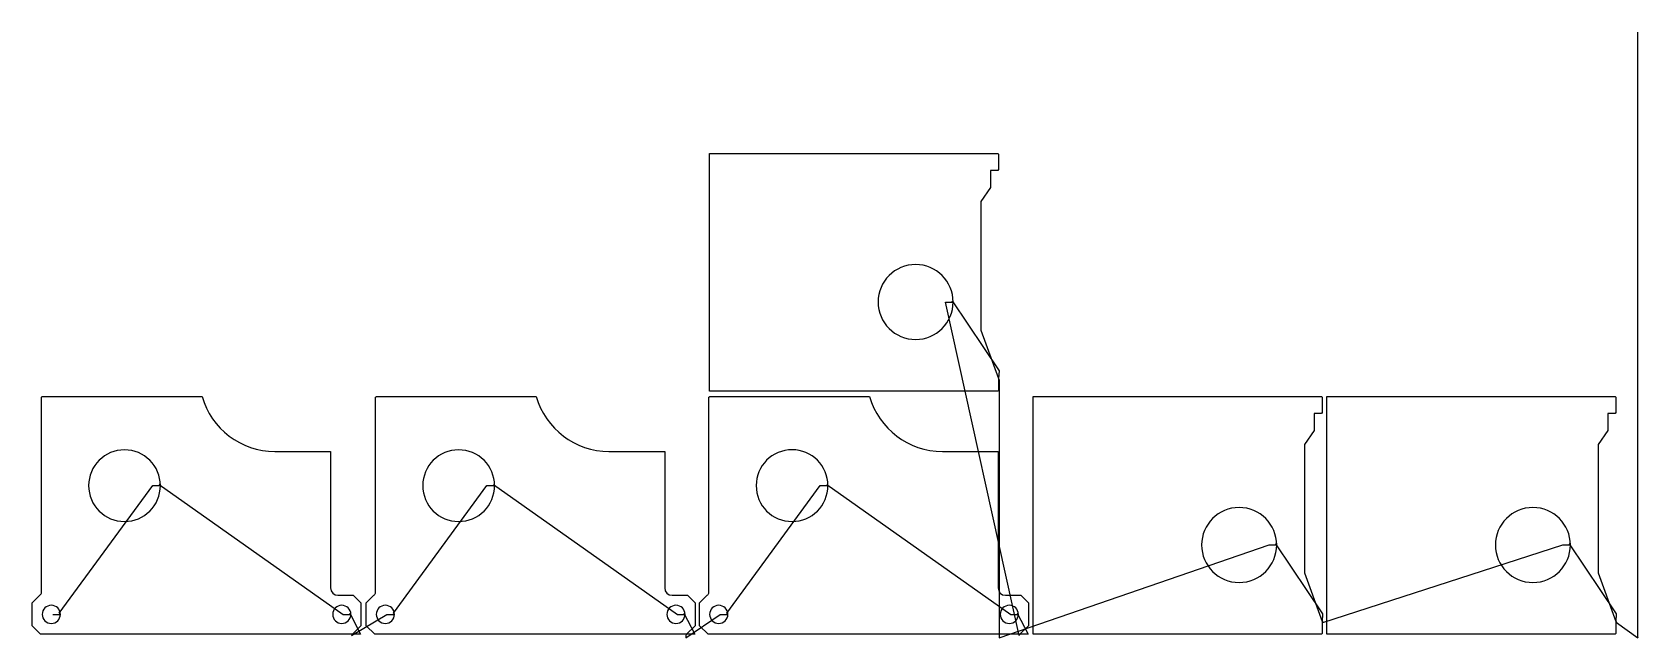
# Model space of a CAD drawing. Header units: metres. Extents: x 1041 to 7397, y 0 to 2400.
import ezdxf

# ---------------------------------------------------------------- set-up
doc = ezdxf.new("R2010")
doc.units = ezdxf.units.M

msp = doc.modelspace()

# ---------------------------------------------------------------- linework, layer by layer
at = {"layer": 'TOOL_0'}
for p, q in [((7396.999, 2399.024), (7396.999, 2400.024)), ((7396.999, 1.024), (7396.999, 2399.024)), ((3722.122, 976.961), (3722.122, 1919.461)), ((3722.122, 1919.461), (4863.183, 1919.461)), ((4863.183, 1919.461), (4866.622, 1916.022)), ((4866.622, 1916.022), (4866.622, 1855.401)), ((4863.183, 1851.962), (4835.064, 1851.962)), ((4835.064, 1851.962), (4835.064, 1784.277)), ((4866.622, 1855.401), (4863.183, 1851.962)), ((4835.064, 1784.277), (4796.623, 1729.38)), ((4796.623, 1729.38), (4796.623, 1219.749)), ((4686.373, 1330.71), (4682.13, 1334.953)), ((4682.13, 1334.953), (4868.208, 1058.022)), ((4947.646, 10.192), (4656.373, 1330.71)), ((4656.373, 1330.71), (4686.373, 1330.71)), ((4796.623, 1219.749), (4866.623, 1027.426)), ((4868.208, 1058.022), (4866.622, 1027.423)), ((4866.622, 1027.423), (4866.622, 980.4)), ((4866.623, 1027.426), (4868.645, 1023.03)), ((4868.645, 1023.03), (4868.645, 0.016)), ((1077.769, 953.472), (1081.208, 956.911)), ((1077.769, 177.618), (1077.769, 953.472)), ((1081.208, 956.911), (1713.51, 956.911)), ((2400.429, 953.476), (2403.868, 956.915)), ((2400.429, 177.622), (2400.429, 953.476)), ((2403.868, 956.915), (3036.17, 956.915)), ((3720.014, 953.48), (3723.453, 956.919)), ((3720.014, 177.626), (3720.014, 953.48)), ((4863.183, 976.961), (3722.122, 976.961)), ((3723.453, 956.919), (4355.755, 956.919)), ((4866.622, 980.4), (4863.183, 976.961)), ((5002.932, 14.426), (5002.932, 956.926)), ((5002.932, 956.926), (6143.993, 956.926)), ((6143.993, 956.926), (6147.432, 953.487)), ((6147.432, 953.487), (6147.432, 892.866)), ((6165.571, 14.43), (6165.571, 956.93)), ((6165.571, 956.93), (7306.632, 956.93)), ((7306.632, 956.93), (7310.071, 953.491)), ((7310.071, 953.491), (7310.071, 892.87)), ((6147.432, 892.866), (6143.993, 889.427)), ((7310.071, 892.87), (7306.632, 889.431)), ((6143.993, 889.427), (6115.874, 889.427)), ((6115.874, 889.427), (6115.874, 821.742)), ((7306.632, 889.431), (7278.513, 889.431)), ((7278.513, 889.431), (7278.513, 821.746)), ((6115.874, 821.742), (6077.433, 766.845)), ((6077.433, 766.845), (6077.433, 257.214)), ((7278.513, 821.746), (7240.072, 766.849)), ((7240.072, 766.849), (7240.072, 257.218)), ((2001.517, 738.911), (2222.269, 738.911)), ((2222.269, 738.911), (2222.269, 198.161)), ((3324.177, 738.915), (3544.929, 738.915)), ((3544.929, 738.915), (3544.929, 198.165)), ((4643.762, 738.919), (4864.514, 738.919)), ((4864.514, 738.919), (4864.514, 198.169)), ((1148.276, 97.402), (1518.519, 603.16)), ((1518.519, 603.16), (1548.519, 603.16)), ((1548.519, 603.16), (1544.276, 607.403)), ((1544.276, 607.403), (2272.519, 93.161)), ((2470.938, 97.406), (2841.18, 603.164)), ((2841.18, 603.164), (2871.18, 603.164)), ((2871.18, 603.164), (2866.937, 607.407)), ((2866.937, 607.407), (3595.179, 93.165)), ((3790.521, 97.41), (4160.764, 603.168)), ((4160.764, 603.168), (4190.764, 603.168)), ((4190.764, 603.168), (4186.521, 607.411)), ((4186.521, 607.411), (4914.764, 93.169)), ((4868.645, 0.016), (5937.182, 368.175)), ((5937.182, 368.175), (5967.182, 368.175)), ((5967.182, 368.175), (5962.939, 372.418)), ((5962.939, 372.418), (6149.017, 95.488)), ((6149.455, 60.495), (7099.821, 368.179)), ((7099.821, 368.179), (7129.821, 368.179)), ((7129.821, 368.179), (7125.578, 372.422)), ((7125.578, 372.422), (7311.656, 95.492)), ((6077.433, 257.214), (6147.433, 64.891)), ((7240.072, 257.218), (7310.072, 64.895)), ((1040.769, 138.472), (1071.003, 168.706)), ((1040.769, 47.851), (1040.769, 138.472)), ((2251.519, 168.911), (2311.83, 168.911)), ((2311.83, 168.911), (2342.269, 138.472)), ((2342.269, 138.472), (2342.269, 47.851)), ((2363.429, 138.476), (2393.663, 168.71)), ((2363.429, 47.855), (2363.429, 138.476)), ((3574.179, 168.915), (3634.49, 168.915)), ((3634.49, 168.915), (3664.929, 138.476)), ((3664.929, 138.476), (3664.929, 47.855)), ((3683.014, 138.48), (3713.248, 168.714)), ((3683.014, 47.859), (3683.014, 138.48)), ((4893.764, 168.919), (4954.075, 168.919)), ((4954.075, 168.919), (4984.514, 138.48)), ((4984.514, 138.48), (4984.514, 47.859)), ((1122.519, 93.159), (1152.519, 93.159)), ((1152.519, 93.159), (1148.276, 97.402)), ((2272.519, 93.161), (2302.519, 93.161)), ((2302.519, 93.161), (2298.276, 97.404)), ((2298.276, 97.404), (2340.794, 14.412)), ((2305.401, 10.184), (2445.181, 93.163)), ((2445.181, 93.163), (2475.181, 93.163)), ((2475.181, 93.163), (2470.938, 97.406)), ((3595.179, 93.165), (3625.179, 93.165)), ((3625.179, 93.165), (3620.936, 97.408)), ((3620.936, 97.408), (3663.454, 14.416)), ((3628.061, 0.008), (3764.764, 93.167)), ((3764.764, 93.167), (3794.764, 93.167)), ((3794.764, 93.167), (3790.521, 97.41)), ((4914.764, 93.169), (4944.764, 93.169)), ((4944.764, 93.169), (4940.521, 97.412)), ((4940.521, 97.412), (4983.039, 14.42)), ((6149.017, 95.488), (6147.432, 64.888)), ((6147.432, 64.888), (6147.432, 17.865)), ((6147.433, 64.891), (6149.455, 60.495)), ((7311.656, 95.492), (7310.071, 64.892)), ((7310.071, 64.892), (7310.071, 17.869)), ((7310.072, 64.895), (7312.094, 60.499)), ((1074.208, 14.412), (1040.769, 47.851)), ((2308.829, 14.412), (1074.208, 14.412)), ((2308.83, 14.412), (2305.401, 10.184)), ((2340.794, 14.412), (2308.829, 14.412)), ((2342.269, 47.851), (2308.83, 14.412)), ((2396.868, 14.416), (2363.429, 47.855)), ((3631.489, 14.416), (2396.868, 14.416)), ((3631.49, 14.416), (3628.061, 10.188)), ((3628.061, 10.188), (3628.061, 0.008)), ((3663.454, 14.416), (3631.489, 14.416)), ((3664.929, 47.855), (3631.49, 14.416)), ((3716.453, 14.42), (3683.014, 47.859)), ((4951.074, 14.42), (3716.453, 14.42)), ((4951.075, 14.42), (4947.646, 10.192)), ((4983.039, 14.42), (4951.074, 14.42)), ((4984.514, 47.859), (4951.075, 14.42)), ((6143.993, 14.426), (5002.932, 14.426)), ((6147.432, 17.865), (6143.993, 14.426)), ((7306.632, 14.43), (6165.571, 14.43)), ((7310.071, 17.869), (7306.632, 14.43)), ((7312.094, 60.499), (7396.999, 0.024)), ((7396.999, 0.024), (7396.999, 1.024)), ((7396.999, 1.024), (7396.999, 0.024)), ((7396.999, 0.024), (7396.999, 1.024)), ((7396.999, 0.024), (7396.999, 0.024))]:
    msp.add_line(p, q, dxfattribs=at)
for centre, radius, start, end in [((4537.873, 1330.71), 148.5, 0, 180), ((4537.873, 1330.71), 148.5, 180, 0), ((2001.533, 1038.18), 299.269, 195.7570228, 269.9969368), ((3324.193, 1038.184), 299.269, 195.7570228, 269.9969368), ((4643.778, 1038.188), 299.269, 195.7570228, 269.9969368), ((1406.519, 603.16), 142, 0, 180), ((2729.18, 603.164), 142, 0, 180), ((4048.764, 603.168), 142, 0, 180), ((1406.519, 603.16), 142, 180, 0), ((2729.18, 603.164), 142, 180, 0), ((4048.764, 603.168), 142, 180, 0), ((5818.682, 368.175), 148.5, 0, 180), ((6981.321, 368.179), 148.5, 0, 180), ((5818.682, 368.175), 148.5, 180, 0), ((6981.321, 368.179), 148.5, 180, 0), ((2251.519, 198.161), 29.25, 180, 270), ((3574.179, 198.165), 29.25, 180, 270), ((4893.764, 198.169), 29.25, 180, 270), ((1051.324, 190.67), 29.49, 311.8592633, 333.7312348), ((1116.519, 93.159), 36, 0, 180), ((2266.519, 93.161), 36, 0, 180), ((2373.984, 190.674), 29.49, 311.8592633, 333.7312348), ((2439.181, 93.163), 36, 0, 180), ((3589.179, 93.165), 36, 0, 180), ((3693.569, 190.678), 29.49, 311.8592633, 333.7312348), ((3758.764, 93.167), 36, 0, 180), ((4908.764, 93.169), 36, 0, 180), ((1116.519, 93.159), 36, 180, 0), ((2266.519, 93.161), 36, 180, 0), ((2439.181, 93.163), 36, 180, 0), ((3589.179, 93.165), 36, 180, 0), ((3758.764, 93.167), 36, 180, 0), ((4908.764, 93.169), 36, 180, 0)]:
    msp.add_arc(centre, radius, start, end, dxfattribs=at)

doc.saveas('drawing.dxf')
